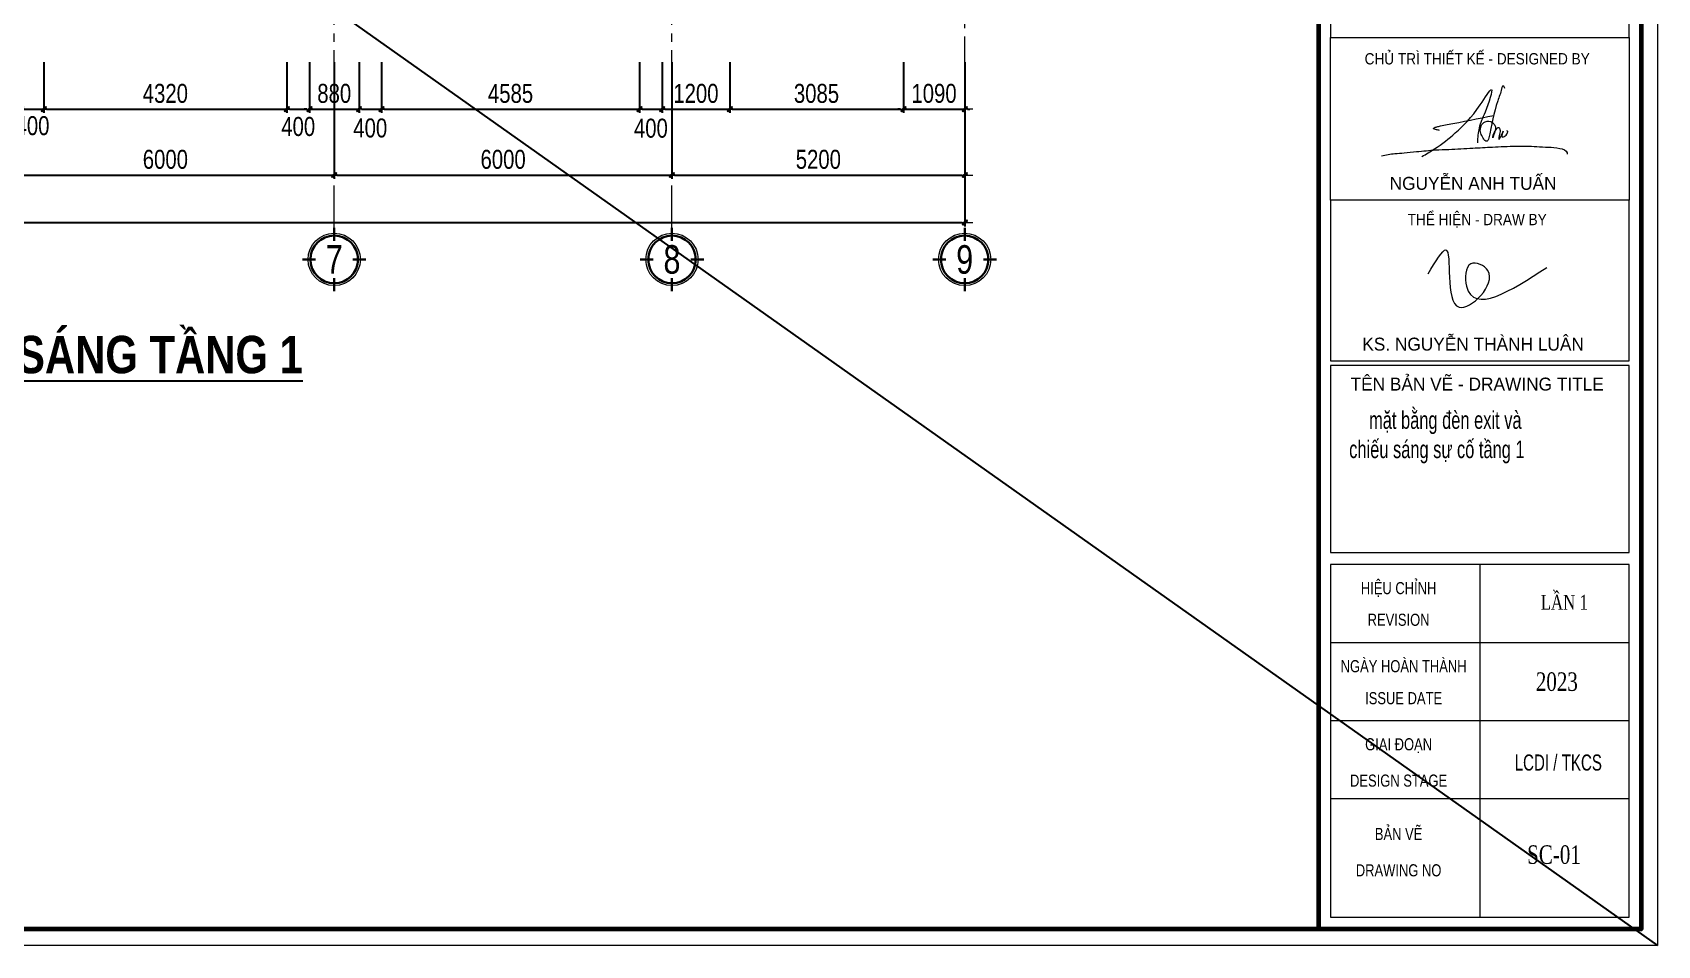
# Model space of a CAD drawing. Header units: millimetres. Extents: x 1109421 to 1726579, y -247837 to 144927.
# Drawn here: x 1667522 to 1696389, y -148520 to -132311 of the extents above; entities that cross this region are included whole.
import ezdxf
from ezdxf.enums import TextEntityAlignment as Align

# ---------------------------------------------------------------- set-up
doc = ezdxf.new("R2010")
doc.units = ezdxf.units.MM
doc.header["$LTSCALE"] = 600
doc.header["$MEASUREMENT"] = 0
doc.linetypes.add('CENTER', pattern=[2, 1.25, -0.25, 0.25, -0.25])
doc.layers.get('0').update_dxf_attribs({"lineweight": 0})
doc.layers.get('Defpoints').update_dxf_attribs({"lineweight": 0})
for name, color, linetype, lineweight in [('dim', 144, 'Continuous', 13), ('Form', 7, 'Continuous', 9), ('Khungten_LCDI', 7, 'Continuous', 25), ('LC ISO', 153, 'Continuous', 13), ('LC Text1', 3, 'Continuous', 20), ('LC Text2', 7, 'Continuous', 25), ('text', 1, 'Continuous', 20), ('truc', 76, 'CENTER', 9)]:
    doc.layers.add(name, color=color, linetype=linetype, lineweight=lineweight)
doc.layers.add('KCS_Plotter', color=11, linetype='Continuous', plot=False)
doc.styles.add('EG 1', font='VHAVANB.TTF')
doc.styles.add('HOATBIF', font='hoatbif.shx', dxfattribs={"width": 0.8})
doc.styles.add('Khungten', font='VHAVAN.TTF', dxfattribs={"width": 0.9, "height": 5000})
doc.styles.add('LC 1', font='VHAVANB.TTF')
doc.styles.add('LC3', font='VHARIALB.TTF', dxfattribs={"width": 0.8})
doc.styles.add('Tahoma', font='tahoma.ttf')
doc.styles.add('text', font='hoatbif.shx', dxfattribs={"width": 0.7})
doc.styles.add('Title', font='VHBLACK.TTF')
doc.styles.add('VnAvantH', font='VHAVANB.TTF', dxfattribs={"width": 0.6})
doc.styles.add('VnTimeH', font='VHTIME.TTF')
doc.dimstyles.new('1-135', dxfattribs={"dimscale": 135, "dimtxt": 2.5, "dimasz": 0.35, "dimexe": 0.5, "dimexo": 0, "dimgap": 0.8, "dimtad": 1, "dimdec": 0, "dimzin": 0, "dimdsep": 46, "dimtxsty": 'HOATBIF', "dimblk1": 'DOT', "dimblk2": 'DOT', "dimsah": 1, "dimcen": -1, "dimdle": 1, "dimclrd": 256, "dimclre": 256, "dimclrt": 4, "dimadec": 3, "dimazin": 2, "dimtfac": 0.333333, "dimtdec": 0, "dimtix": 1, "dimtmove": 2, "dimatfit": 3, "dimldrblk": 'DOT', "dimfxl": 1, "dimtvp": 0.833333, "dimtolj": 1, "dimtzin": 0, "dimarcsym": 0})

# ---------------------------------------------------------------- blocks, each defined once
blk = doc.blocks.new('A$Cb3b0a436')
blk.add_spline([(398.58, 83.19), (400.76, 86.14), (402.39, 79.07), (405.96, 83.58), (403.87, 84.43), (403.32, 81.64), (413.27, 83.97)], degree=3)
at = {"layer": 'Defpoints', "color": 0, "lineweight": 0}
blk.add_lwpolyline([(6.98, 0), (6.98, 297), (426.98, 297), (426.98, 0)], close=True, dxfattribs=at)
at = {"layer": 'Form', "color": 7, "end_tangent": (0, 0, 1)}
for points in [[(397.78, 97.72, 0), (399.35, 98.65, 0), (401.92, 100.63, 0), (405.02, 104.13, 0), (406.4, 106.01, 0), (405.62, 103.22, 0), (404.87, 101.25, 0), (404.66, 99.43, 0)], [(408.08, 106.15, 0), (407.87, 106.44, 0), (407.79, 106.42, 0), (407.71, 106.26, 0), (407.67, 106.08, 0), (407.18, 104.61, 0), (406.02, 99.87, 0), (405.87, 99.61, 0), (405.69, 99.63, 0), (405.51, 99.79, 0), (405.28, 100.16, 0), (405.04, 100.76, 0), (405.14, 101.51, 0), (405.63, 102.03, 0), (406.54, 101.92, 0), (406.81, 101.59, 0), (406.92, 101.18, 0), (406.78, 100.64, 0), (406.57, 100.02, 0), (406.97, 101.08, 0), (407.31, 101.31, 0), (407.45, 101.08, 0), (407.42, 100.5, 0), (407.33, 99.81, 0), (407.87, 100.87, 0), (407.72, 100.14, 0), (408.11, 100.26, 0), (408.3, 100.47, 0), (408.41, 100.68, 0), (408.43, 100.82, 0), (408.31, 100.91, 0)], [(399.96, 100.94, 0), (399.58, 101.04, 0), (399.22, 101.2, 0), (399.44, 101.33, 0), (399.65, 101.4, 0), (400.09, 101.5, 0), (400.91, 101.66, 0), (406.69, 102.81, 0)], [(392.8, 97.8, 0), (393.62, 97.98, 0), (394.44, 98.07, 0), (395.57, 98.17, 0), (397.13, 98.32, 0), (399.48, 98.53, 0), (401.14, 98.6, 0), (404.08, 98.76, 0), (406.53, 98.89, 0), (409.43, 99, 0), (412.01, 98.95, 0), (413.46, 98.87, 0), (414.89, 98.72, 0), (415.77, 98.19, 0), (415.77, 98, 0)]]:
    blk.add_spline(points, degree=3, dxfattribs=at)
at = {"layer": 'Khungten_LCDI', "color": 5, "lineweight": 60}
blk.add_line((384.98, 295), (384.98, 2), dxfattribs=at)
at = {"layer": 'Khungten_LCDI', "color": 5, "lineweight": 25}
blk.add_line((424.98, 2), (424.98, 295), dxfattribs=at)
at = {"layer": 'Khungten_LCDI', "color": 9, "lineweight": 15}
for p, q in [((404.98, 47.17), (404.98, 3.5)), ((423.48, 37.5), (386.48, 37.5)), ((423.48, 27.83), (386.48, 27.83)), ((423.48, 18.17), (386.48, 18.17))]:
    blk.add_line(p, q, dxfattribs=at)
at = {"layer": 'Khungten_LCDI', "color": 5, "lineweight": 60}
blk.add_lwpolyline([(18.98, 2), (18.98, 295), (424.98, 295), (424.98, 2)], close=True, dxfattribs=at)
at = {"layer": 'Khungten_LCDI', "color": 9, "lineweight": 15}
for points in [[(386.48, 112.45), (423.48, 112.45), (423.48, 162.24), (386.48, 162.24)], [(386.48, 112.45), (423.48, 112.45), (423.48, 92.31), (386.48, 92.31)], [(386.48, 72.4), (423.48, 72.4), (423.48, 92.31), (386.48, 92.31)], [(386.48, 48.67), (423.48, 48.67), (423.48, 71.83), (386.48, 71.83)], [(386.48, 3.5), (423.48, 3.5), (423.48, 47.17), (386.48, 47.17)]]:
    blk.add_lwpolyline(points, close=True, dxfattribs=at)
at = {"color": 7}
for s, height, style, width, p in [('CHñ TR× THIÕT KÕ - DESIGNED BY', 1.4, 'Khungten', 0.9, (404.64, 109.12)), ('thÓ hiÖn - draw by', 1.4, 'Khungten', 0.9, (404.64, 89.21)), ('hiÖu chØnh', 1.5, 'Khungten', 0.8, (394.9, 43.51)), ('revision', 1.5, 'Khungten', 0.8, (394.9, 39.59)), ('ngµy hoµn thµnh', 1.5, 'Khungten', 0.8, (395.52, 33.84)), ('issue date', 1.5, 'Khungten', 0.8, (395.52, 29.88)), ('giai ®o¹n', 1.5, 'Khungten', 0.8, (394.9, 24.17)), ('lcdi / tkcs', 2, 'Title', 0.7, (414.69, 21.66)), ('design stage', 1.5, 'Khungten', 0.8, (394.9, 19.67)), ('b¶n vÏ', 1.5, 'Khungten', 0.8, (394.9, 13.06)), ('drawing nO', 1.5, 'Khungten', 0.8, (394.9, 8.56))]:
    blk.add_text(s, height=height, dxfattribs=dict(at, style=style, width=width)).set_placement(p, align=Align.CENTER)
for s, style, p in [('nguyÔn anh tuÊn', 'VnAvantH', (404.13, 93.59)), ('ks. NGUYÔN thµnh lu©n', 'VnAvantH', (404.13, 73.68)), ('tªn b¶n vÏ - drawing title', 'Khungten', (404.64, 68.73))]:
    blk.add_text(s, height=1.6, dxfattribs=dict(at, style=style)).set_placement(p, align=Align.CENTER)
at = {"color": 7, "style": 'Khungten', "width": 0.8}
for tag, p in [('REVISION', (413.97, 41.04)), ('NGAYHT', (414.44, 32.41))]:
    blk.add_attdef(tag, text='', height=2, dxfattribs=at).set_placement(p, align=Align.CENTER)
at = {"layer": 'LC Text1', "style": 'Title', "width": 1.485915}
for tag, p, p2 in [('TENBANVE1', (388.11, 59.64), (422.38, 59.64)), ('TENBANVE2', (388.11, 52.88), (422.38, 52.88))]:
    blk.add_attdef(tag, text='', height=2.5, dxfattribs=at).set_placement(p, p2, align=Align.FIT)
at = {"layer": 'LC Text1', "style": 'Title', "width": 0.7}
blk.add_attdef('SOBANVE', text='', height=2.5, dxfattribs=at).set_placement((414.6, 9.54), align=Align.CENTER)
blk = doc.blocks.new('TIEUDE1')
at = {"layer": 'LC Text2', "color": 7, "style": 'LC 1'}
blk.add_attdef('TIªU§Ò', text='', height=5, dxfattribs=at).set_placement((0, 0), align=Align.BOTTOM_CENTER)
blk.add_attdef('TL', text='', height=3, dxfattribs=at).set_placement((0, -2), align=Align.TOP_CENTER)
blk = doc.blocks.new('KyHieu TrucDinhVi')
at = {"color": 7, "lineweight": 30}
for p, q in [((0, 2.36), (0, 4)), ((-2.36, 0), (-4, 0)), ((2.36, 0), (4, 0)), ((0, -2.36), (0, -4))]:
    blk.add_line(p, q, dxfattribs=at)
blk.add_circle((0, 0), 3.3)
blk.add_circle((0, 0), 3, dxfattribs=at)
at = {"ltscale": 20, "style": 'Tahoma'}
blk.add_attdef('AA', text='', height=3, dxfattribs=at).set_placement((0, 0), align=Align.MIDDLE_CENTER)
blk = doc.blocks.new('DOT')
at = {"layer": 'dim'}
for p, q in [((-3, 0), (3, 0)), ((-1, -1), (1, 1))]:
    blk.add_line(p, q, dxfattribs=at)
blk.add_lwpolyline([(0.5, 1), (-1, -0.5), (-0.5, -1), (1, 0.5)], close=True, dxfattribs=at)
blk = doc.blocks.new('*D1895')
at = {"layer": 'Defpoints', "color": 0, "transparency": 16777216}
for p in [(1666882, -132835), (1672882, -132835), (1672882, -134841)]:
    blk.add_point(p, dxfattribs=at)
at = {"layer": 'dim', "lineweight": -2, "transparency": 16777216}
for p, q in [((1666882, -132835), (1666882, -134909)), ((1672882, -132835), (1672882, -134909)), ((1666929, -134841), (1672834, -134841))]:
    blk.add_line(p, q, dxfattribs=at)
at = {"layer": 'dim', "lineweight": -2, "transparency": 16777216, "xscale": 47.25, "yscale": 47.25, "zscale": 47.25, "rotation": 180}
blk.add_blockref('DOT', (1666882, -134841), dxfattribs=at)
at = {"layer": 'dim', "lineweight": -2, "transparency": 16777216, "xscale": 47.25, "yscale": 47.25, "zscale": 47.25}
blk.add_blockref('DOT', (1672882, -134841), dxfattribs=at)
at = {"layer": 'dim', "color": 4, "transparency": 16777216, "insert": (1669882, -134565), "char_height": 337.5, "attachment_point": 5, "style": 'HOATBIF'}
blk.add_mtext('\\A1;6000', dxfattribs=at)
blk = doc.blocks.new('_Dot')
at = {"color": 0, "linetype": 'ByBlock', "lineweight": -2}
blk.add_line((-0.5, 0), (-1, 0), dxfattribs=at)
at = {"color": 0, "linetype": 'ByBlock', "const_width": 0.5}
blk.add_lwpolyline([(-0.25, 0, 1), (0.25, 0, 1)], format="xyb", close=True, dxfattribs=at)
blk = doc.blocks.new('*D1896')
at = {"layer": 'Defpoints', "color": 0, "transparency": 16777216}
for p in [(1672882, -132835), (1678882, -132835), (1678882, -134841)]:
    blk.add_point(p, dxfattribs=at)
at = {"layer": 'dim', "lineweight": -2, "transparency": 16777216}
for p, q in [((1672882, -132835), (1672882, -134909)), ((1678882, -132835), (1678882, -134909)), ((1672929, -134841), (1678834, -134841))]:
    blk.add_line(p, q, dxfattribs=at)
at = {"layer": 'dim', "lineweight": -2, "transparency": 16777216, "xscale": 47.25, "yscale": 47.25, "zscale": 47.25, "rotation": 180}
blk.add_blockref('DOT', (1672882, -134841), dxfattribs=at)
at = {"layer": 'dim', "lineweight": -2, "transparency": 16777216, "xscale": 47.25, "yscale": 47.25, "zscale": 47.25}
blk.add_blockref('DOT', (1678882, -134841), dxfattribs=at)
at = {"layer": 'dim', "color": 4, "transparency": 16777216, "insert": (1675882, -134565), "char_height": 337.5, "attachment_point": 5, "style": 'HOATBIF'}
blk.add_mtext('\\A1;6000', dxfattribs=at)
blk = doc.blocks.new('*D1897')
at = {"layer": 'Defpoints', "color": 0, "transparency": 16777216}
for p in [(1678882, -132835), (1684082, -132835), (1684082, -134841)]:
    blk.add_point(p, dxfattribs=at)
at = {"layer": 'dim', "lineweight": -2, "transparency": 16777216}
for p, q in [((1678882, -132835), (1678882, -134909)), ((1684082, -132835), (1684082, -134909)), ((1678929, -134841), (1684034, -134841))]:
    blk.add_line(p, q, dxfattribs=at)
at = {"layer": 'dim', "lineweight": -2, "transparency": 16777216, "xscale": 47.25, "yscale": 47.25, "zscale": 47.25, "rotation": 180}
blk.add_blockref('DOT', (1678882, -134841), dxfattribs=at)
at = {"layer": 'dim', "lineweight": -2, "transparency": 16777216, "xscale": 47.25, "yscale": 47.25, "zscale": 47.25}
blk.add_blockref('DOT', (1684082, -134841), dxfattribs=at)
at = {"layer": 'dim', "color": 4, "transparency": 16777216, "insert": (1681482, -134565), "char_height": 337.5, "attachment_point": 5, "style": 'HOATBIF'}
blk.add_mtext('\\A1;5200', dxfattribs=at)
blk = doc.blocks.new('*D1917')
at = {"layer": 'Defpoints', "color": 0, "transparency": 16777216}
for p in [(1667322, -132835), (1667722, -132835), (1667722, -133671)]:
    blk.add_point(p, dxfattribs=at)
at = {"layer": 'dim', "lineweight": -2, "transparency": 16777216}
for p, q in [((1667322, -132835), (1667322, -133738)), ((1667722, -132835), (1667722, -133738)), ((1667369, -133671), (1667674, -133671))]:
    blk.add_line(p, q, dxfattribs=at)
at = {"layer": 'dim', "lineweight": -2, "transparency": 16777216, "xscale": 47.25, "yscale": 47.25, "zscale": 47.25, "rotation": 180}
blk.add_blockref('DOT', (1667322, -133671), dxfattribs=at)
at = {"layer": 'dim', "lineweight": -2, "transparency": 16777216, "xscale": 47.25, "yscale": 47.25, "zscale": 47.25}
blk.add_blockref('DOT', (1667722, -133671), dxfattribs=at)
at = {"layer": 'dim', "color": 4, "transparency": 16777216, "insert": (1667522, -133967), "char_height": 337.5, "attachment_point": 5, "style": 'HOATBIF'}
blk.add_mtext('\\A1;400', dxfattribs=at)
blk = doc.blocks.new('*D1918')
at = {"layer": 'Defpoints', "color": 0, "transparency": 16777216}
for p in [(1667722, -132835), (1672042, -132835), (1672042, -133671)]:
    blk.add_point(p, dxfattribs=at)
at = {"layer": 'dim', "lineweight": -2, "transparency": 16777216}
for p, q in [((1667722, -132835), (1667722, -133738)), ((1672042, -132835), (1672042, -133738)), ((1667769, -133671), (1671994, -133671))]:
    blk.add_line(p, q, dxfattribs=at)
at = {"layer": 'dim', "lineweight": -2, "transparency": 16777216, "xscale": 47.25, "yscale": 47.25, "zscale": 47.25, "rotation": 180}
blk.add_blockref('DOT', (1667722, -133671), dxfattribs=at)
at = {"layer": 'dim', "lineweight": -2, "transparency": 16777216, "xscale": 47.25, "yscale": 47.25, "zscale": 47.25}
blk.add_blockref('DOT', (1672042, -133671), dxfattribs=at)
at = {"layer": 'dim', "color": 4, "transparency": 16777216, "insert": (1669882, -133394), "char_height": 337.5, "attachment_point": 5, "style": 'HOATBIF'}
blk.add_mtext('\\A1;4320', dxfattribs=at)
blk = doc.blocks.new('*D1919')
at = {"layer": 'Defpoints', "color": 0, "transparency": 16777216}
for p in [(1672042, -132835), (1672442, -132835), (1672442, -133671)]:
    blk.add_point(p, dxfattribs=at)
at = {"layer": 'dim', "lineweight": -2, "transparency": 16777216}
for p, q in [((1672042, -132835), (1672042, -133738)), ((1672442, -132835), (1672442, -133738)), ((1672089, -133671), (1672394, -133671))]:
    blk.add_line(p, q, dxfattribs=at)
at = {"layer": 'dim', "lineweight": -2, "transparency": 16777216, "xscale": 47.25, "yscale": 47.25, "zscale": 47.25, "rotation": 180}
blk.add_blockref('DOT', (1672042, -133671), dxfattribs=at)
at = {"layer": 'dim', "lineweight": -2, "transparency": 16777216, "xscale": 47.25, "yscale": 47.25, "zscale": 47.25}
blk.add_blockref('DOT', (1672442, -133671), dxfattribs=at)
at = {"layer": 'dim', "color": 4, "transparency": 16777216, "insert": (1672242, -133982), "char_height": 337.5, "attachment_point": 5, "style": 'HOATBIF'}
blk.add_mtext('\\A1;400', dxfattribs=at)
blk = doc.blocks.new('*D1920')
at = {"layer": 'Defpoints', "color": 0, "transparency": 16777216}
for p in [(1672442, -132835), (1673322, -132835), (1673322, -133671)]:
    blk.add_point(p, dxfattribs=at)
at = {"layer": 'dim', "lineweight": -2, "transparency": 16777216}
for p, q in [((1672442, -132835), (1672442, -133738)), ((1673322, -132835), (1673322, -133738)), ((1672394, -133671), (1672347, -133671)), ((1672442, -133671), (1673322, -133671)), ((1673369, -133671), (1673416, -133671))]:
    blk.add_line(p, q, dxfattribs=at)
at = {"layer": 'dim', "lineweight": -2, "transparency": 16777216, "xscale": 47.25, "yscale": 47.25, "zscale": 47.25}
blk.add_blockref('DOT', (1672442, -133671), dxfattribs=at)
at = {"layer": 'dim', "lineweight": -2, "transparency": 16777216, "xscale": 47.25, "yscale": 47.25, "zscale": 47.25, "rotation": 180}
blk.add_blockref('DOT', (1673322, -133671), dxfattribs=at)
at = {"layer": 'dim', "color": 4, "transparency": 16777216, "insert": (1672882, -133394), "char_height": 337.5, "attachment_point": 5, "style": 'HOATBIF'}
blk.add_mtext('\\A1;880', dxfattribs=at)
blk = doc.blocks.new('*D1921')
at = {"layer": 'Defpoints', "color": 0, "transparency": 16777216}
for p in [(1673322, -132835), (1673722, -132835), (1673722, -133671)]:
    blk.add_point(p, dxfattribs=at)
at = {"layer": 'dim', "lineweight": -2, "transparency": 16777216}
for p, q in [((1673322, -132835), (1673322, -133738)), ((1673722, -132835), (1673722, -133738)), ((1673369, -133671), (1673674, -133671))]:
    blk.add_line(p, q, dxfattribs=at)
at = {"layer": 'dim', "lineweight": -2, "transparency": 16777216, "xscale": 47.25, "yscale": 47.25, "zscale": 47.25, "rotation": 180}
blk.add_blockref('DOT', (1673322, -133671), dxfattribs=at)
at = {"layer": 'dim', "lineweight": -2, "transparency": 16777216, "xscale": 47.25, "yscale": 47.25, "zscale": 47.25}
blk.add_blockref('DOT', (1673722, -133671), dxfattribs=at)
at = {"layer": 'dim', "color": 4, "transparency": 16777216, "insert": (1673522, -134008), "char_height": 337.5, "attachment_point": 5, "style": 'HOATBIF'}
blk.add_mtext('\\A1;400', dxfattribs=at)
blk = doc.blocks.new('*D1922')
at = {"layer": 'Defpoints', "color": 0, "transparency": 16777216}
for p in [(1673722, -132835), (1678307, -132835), (1678307, -133671)]:
    blk.add_point(p, dxfattribs=at)
at = {"layer": 'dim', "lineweight": -2, "transparency": 16777216}
for p, q in [((1673722, -132835), (1673722, -133738)), ((1678307, -132835), (1678307, -133738)), ((1673769, -133671), (1678259, -133671))]:
    blk.add_line(p, q, dxfattribs=at)
at = {"layer": 'dim', "lineweight": -2, "transparency": 16777216, "xscale": 47.25, "yscale": 47.25, "zscale": 47.25, "rotation": 180}
blk.add_blockref('DOT', (1673722, -133671), dxfattribs=at)
at = {"layer": 'dim', "lineweight": -2, "transparency": 16777216, "xscale": 47.25, "yscale": 47.25, "zscale": 47.25}
blk.add_blockref('DOT', (1678307, -133671), dxfattribs=at)
at = {"layer": 'dim', "color": 4, "transparency": 16777216, "insert": (1676014, -133394), "char_height": 337.5, "attachment_point": 5, "style": 'HOATBIF'}
blk.add_mtext('\\A1;4585', dxfattribs=at)
blk = doc.blocks.new('*D1923')
at = {"layer": 'Defpoints', "color": 0, "transparency": 16777216}
for p in [(1678307, -132835), (1678707, -132835), (1678707, -133671)]:
    blk.add_point(p, dxfattribs=at)
at = {"layer": 'dim', "lineweight": -2, "transparency": 16777216}
for p, q in [((1678307, -132835), (1678307, -133738)), ((1678707, -132835), (1678707, -133738)), ((1678354, -133671), (1678659, -133671))]:
    blk.add_line(p, q, dxfattribs=at)
at = {"layer": 'dim', "lineweight": -2, "transparency": 16777216, "xscale": 47.25, "yscale": 47.25, "zscale": 47.25, "rotation": 180}
blk.add_blockref('DOT', (1678307, -133671), dxfattribs=at)
at = {"layer": 'dim', "lineweight": -2, "transparency": 16777216, "xscale": 47.25, "yscale": 47.25, "zscale": 47.25}
blk.add_blockref('DOT', (1678707, -133671), dxfattribs=at)
at = {"layer": 'dim', "color": 4, "transparency": 16777216, "insert": (1678507, -134012), "char_height": 337.5, "attachment_point": 5, "style": 'HOATBIF'}
blk.add_mtext('\\A1;400', dxfattribs=at)
blk = doc.blocks.new('*D1924')
at = {"layer": 'Defpoints', "color": 0, "transparency": 16777216}
for p in [(1678707, -132835), (1679907, -132835), (1679907, -133671)]:
    blk.add_point(p, dxfattribs=at)
at = {"layer": 'dim', "lineweight": -2, "transparency": 16777216}
for p, q in [((1678707, -132835), (1678707, -133738)), ((1679907, -132835), (1679907, -133738)), ((1678754, -133671), (1679859, -133671))]:
    blk.add_line(p, q, dxfattribs=at)
at = {"layer": 'dim', "lineweight": -2, "transparency": 16777216, "xscale": 47.25, "yscale": 47.25, "zscale": 47.25, "rotation": 180}
blk.add_blockref('DOT', (1678707, -133671), dxfattribs=at)
at = {"layer": 'dim', "lineweight": -2, "transparency": 16777216, "xscale": 47.25, "yscale": 47.25, "zscale": 47.25}
blk.add_blockref('DOT', (1679907, -133671), dxfattribs=at)
at = {"layer": 'dim', "color": 4, "transparency": 16777216, "insert": (1679307, -133394), "char_height": 337.5, "attachment_point": 5, "style": 'HOATBIF'}
blk.add_mtext('\\A1;1200', dxfattribs=at)
blk = doc.blocks.new('*D1925')
at = {"layer": 'Defpoints', "color": 0, "transparency": 16777216}
for p in [(1679907, -132835), (1682992, -132835), (1682992, -133671)]:
    blk.add_point(p, dxfattribs=at)
at = {"layer": 'dim', "lineweight": -2, "transparency": 16777216}
for p, q in [((1679907, -132835), (1679907, -133738)), ((1682992, -132835), (1682992, -133738)), ((1679954, -133671), (1682944, -133671))]:
    blk.add_line(p, q, dxfattribs=at)
at = {"layer": 'dim', "lineweight": -2, "transparency": 16777216, "xscale": 47.25, "yscale": 47.25, "zscale": 47.25, "rotation": 180}
blk.add_blockref('DOT', (1679907, -133671), dxfattribs=at)
at = {"layer": 'dim', "lineweight": -2, "transparency": 16777216, "xscale": 47.25, "yscale": 47.25, "zscale": 47.25}
blk.add_blockref('DOT', (1682992, -133671), dxfattribs=at)
at = {"layer": 'dim', "color": 4, "transparency": 16777216, "insert": (1681449, -133394), "char_height": 337.5, "attachment_point": 5, "style": 'HOATBIF'}
blk.add_mtext('\\A1;3085', dxfattribs=at)
blk = doc.blocks.new('*D1926')
at = {"layer": 'Defpoints', "color": 0, "transparency": 16777216}
for p in [(1682992, -132835), (1684082, -132835), (1684082, -133671)]:
    blk.add_point(p, dxfattribs=at)
at = {"layer": 'dim', "lineweight": -2, "transparency": 16777216}
for p, q in [((1682992, -132835), (1682992, -133738)), ((1684082, -132835), (1684082, -133738)), ((1682944, -133671), (1682897, -133671)), ((1682992, -133671), (1684082, -133671)), ((1684129, -133671), (1684176, -133671))]:
    blk.add_line(p, q, dxfattribs=at)
at = {"layer": 'dim', "lineweight": -2, "transparency": 16777216, "xscale": 47.25, "yscale": 47.25, "zscale": 47.25}
blk.add_blockref('DOT', (1682992, -133671), dxfattribs=at)
at = {"layer": 'dim', "lineweight": -2, "transparency": 16777216, "xscale": 47.25, "yscale": 47.25, "zscale": 47.25, "rotation": 180}
blk.add_blockref('DOT', (1684082, -133671), dxfattribs=at)
at = {"layer": 'dim', "color": 4, "transparency": 16777216, "insert": (1683537, -133394), "char_height": 337.5, "attachment_point": 5, "style": 'HOATBIF'}
blk.add_mtext('\\A1;1090', dxfattribs=at)
blk = doc.blocks.new('*D1927')
at = {"layer": 'Defpoints', "color": 0, "transparency": 16777216}
for p in [(1642282, -132835), (1684082, -132835), (1684082, -135686)]:
    blk.add_point(p, dxfattribs=at)
at = {"layer": 'dim', "lineweight": -2, "transparency": 16777216}
for p, q in [((1642282, -132835), (1642282, -135753)), ((1684082, -132835), (1684082, -135753)), ((1642329, -135686), (1684034, -135686))]:
    blk.add_line(p, q, dxfattribs=at)
at = {"layer": 'dim', "lineweight": -2, "transparency": 16777216, "xscale": 47.25, "yscale": 47.25, "zscale": 47.25, "rotation": 180}
blk.add_blockref('DOT', (1642282, -135686), dxfattribs=at)
at = {"layer": 'dim', "lineweight": -2, "transparency": 16777216, "xscale": 47.25, "yscale": 47.25, "zscale": 47.25}
blk.add_blockref('DOT', (1684082, -135686), dxfattribs=at)
at = {"layer": 'dim', "color": 4, "transparency": 16777216, "insert": (1664257, -135409), "char_height": 337.5, "attachment_point": 5, "style": 'HOATBIF'}
blk.add_mtext('\\A1;41800', dxfattribs=at)

msp = doc.modelspace()

# ---------------------------------------------------------------- linework, layer by layer
at = {"layer": 'KCS_Plotter'}
msp.add_line((1636182.2, -105945.3), (1696389.3, -148520.3), dxfattribs=at)
at = {"layer": 'truc'}
for p, q in [((1672881.7, -135776.6), (1672881.7, -115590.8)), ((1678881.7, -135776.6), (1678881.7, -115590.8)), ((1684081.7, -135533.1), (1684081.7, -115590.8))]:
    msp.add_line(p, q, dxfattribs=at)

# ---------------------------------------------------------------- block references
at = {"xscale": 143.35021493995, "yscale": 143.35021493995, "zscale": 143.35021493995}
msp.add_blockref('A$Cb3b0a436', (1635181.1, -148520.3), dxfattribs=at)
at = {"layer": 'LC ISO'}
ref = msp.add_blockref('KyHieu TrucDinhVi', (1672881.7, -136340), dxfattribs=dict(at, xscale=140.8352653944289, yscale=140.8352653944289, zscale=140.8352653944289))
ref.add_attrib('AA', '7', dxfattribs={"layer": '0', "ltscale": 20, "height": 507, "style": 'EG 1', "width": 0.8}).set_placement((1672881.7, -136340), align=Align.MIDDLE_CENTER)
ref = msp.add_blockref('KyHieu TrucDinhVi', (1678881.7, -136340), dxfattribs=dict(at, xscale=140.8352653944289, yscale=140.8352653944289, zscale=140.8352653944289))
ref.add_attrib('AA', '8', dxfattribs={"layer": '0', "ltscale": 20, "height": 507, "style": 'EG 1', "width": 0.8}).set_placement((1678881.7, -136340), align=Align.MIDDLE_CENTER)
ref = msp.add_blockref('KyHieu TrucDinhVi', (1684081.7, -136340), dxfattribs=dict(at, xscale=140.8352653944289, yscale=140.8352653944289, zscale=140.8352653944289))
ref.add_attrib('AA', '9', dxfattribs={"layer": '0', "ltscale": 20, "height": 507, "style": 'EG 1', "width": 0.8}).set_placement((1684081.7, -136340), align=Align.MIDDLE_CENTER)
at = {"layer": 'LC Text2'}
ref = msp.add_blockref('TIEUDE1', (1663986.6, -138560.9), dxfattribs=dict(at, xscale=135.0000000002609, yscale=135.0000000002609, zscale=135.0000000002609))
ref.add_attrib('TIªU§Ò', '%%UmÆt b»ng ®Ìn exit vµ chiÕu s¸ng tÇng 1', dxfattribs={"color": 7, "height": 664.796, "style": 'LC3', "width": 0.8}).set_placement((1663986.6, -138560.9), align=Align.BOTTOM_CENTER)
ref.add_attrib('TL', 'TL 1/100', dxfattribs={"color": 7, "height": 405, "style": 'LC 1'}).set_placement((1663986.6, -138830.9), align=Align.TOP_CENTER)

# ---------------------------------------------------------------- texts
at = {"insert": (1690777.9, -139035.9), "char_height": 311.742, "attachment_point": 1, "style": 'text'}
msp.add_mtext_dynamic_manual_height_columns('\\pi487.69156;mÆt b»ng ®Ìn exit vµ \\P\\pi134.38386;chiÕu s¸ng sù cè tÇng 1', width=4924.116, gutter_width=1558.7, heights=[0], dxfattribs=at)
at = {"layer": 'text', "style": 'VnTimeH', "width": 0.75}
for s, height, p in [('lÇn 1', 263.64, (1694314.3, -142559.7)), ('2023', 329.55, (1694228, -144000.7)), ('sc-01', 329.55, (1694073.3, -147071.8))]:
    msp.add_text(s, height=height, dxfattribs=at).set_placement(p)

# ---------------------------------------------------------------- dimensions: what is measured, and where the dimension line sits
at = {"layer": 'dim'}
for base, p1, p2, picture, middle in [((1684081.7, -135685.8), (1642281.7, -132834.6), (1684081.7, -132834.6), '*D1927', (1664256.5, -135409.1)), ((1667721.7, -133670.8), (1667321.7, -132834.6), (1667721.7, -132834.6), '*D1917', (1667521.7, -133967.4)), ((1672441.7, -133670.8), (1672041.7, -132834.6), (1672441.7, -132834.6), '*D1919', (1672241.7, -133982.4)), ((1673721.7, -133670.8), (1673321.7, -132834.6), (1673721.7, -132834.6), '*D1921', (1673521.7, -134008.3)), ((1678706.7, -133670.8), (1678306.7, -132834.6), (1678706.7, -132834.6), '*D1923', (1678506.7, -134011.9))]:
    dim = msp.add_linear_dim(base=base, p1=p1, p2=p2, dimstyle='1-135', dxfattribs=at)
    dim.commit()
    dim.dimension.update_dxf_attribs({"geometry": picture, "text_midpoint": middle, "dimtype": 160})
for base, p1, p2, picture, middle in [((1672881.7, -134841.3), (1666881.7, -132834.6), (1672881.7, -132834.6), '*D1895', (1669881.7, -134564.6)), ((1672041.7, -133670.8), (1667721.7, -132834.6), (1672041.7, -132834.6), '*D1918', (1669881.7, -133394)), ((1673321.7, -133670.8), (1672441.7, -132834.6), (1673321.7, -132834.6), '*D1920', (1672881.7, -133394)), ((1678881.7, -134841.3), (1672881.7, -132834.6), (1678881.7, -132834.6), '*D1896', (1675881.7, -134564.6)), ((1678306.7, -133670.8), (1673721.7, -132834.6), (1678306.7, -132834.6), '*D1922', (1676014.2, -133394)), ((1679906.7, -133670.8), (1678706.7, -132834.6), (1679906.7, -132834.6), '*D1924', (1679306.7, -133394)), ((1684081.7, -134841.3), (1678881.7, -132834.6), (1684081.7, -132834.6), '*D1897', (1681481.7, -134564.6)), ((1682991.7, -133670.8), (1679906.7, -132834.6), (1682991.7, -132834.6), '*D1925', (1681449.2, -133394)), ((1684081.7, -133670.8), (1682991.7, -132834.6), (1684081.7, -132834.6), '*D1926', (1683536.7, -133394))]:
    dim = msp.add_linear_dim(base=base, p1=p1, p2=p2, dimstyle='1-135', dxfattribs=at)
    dim.commit()
    dim.dimension.update_dxf_attribs({"geometry": picture, "text_midpoint": middle})

doc.saveas('drawing.dxf')
